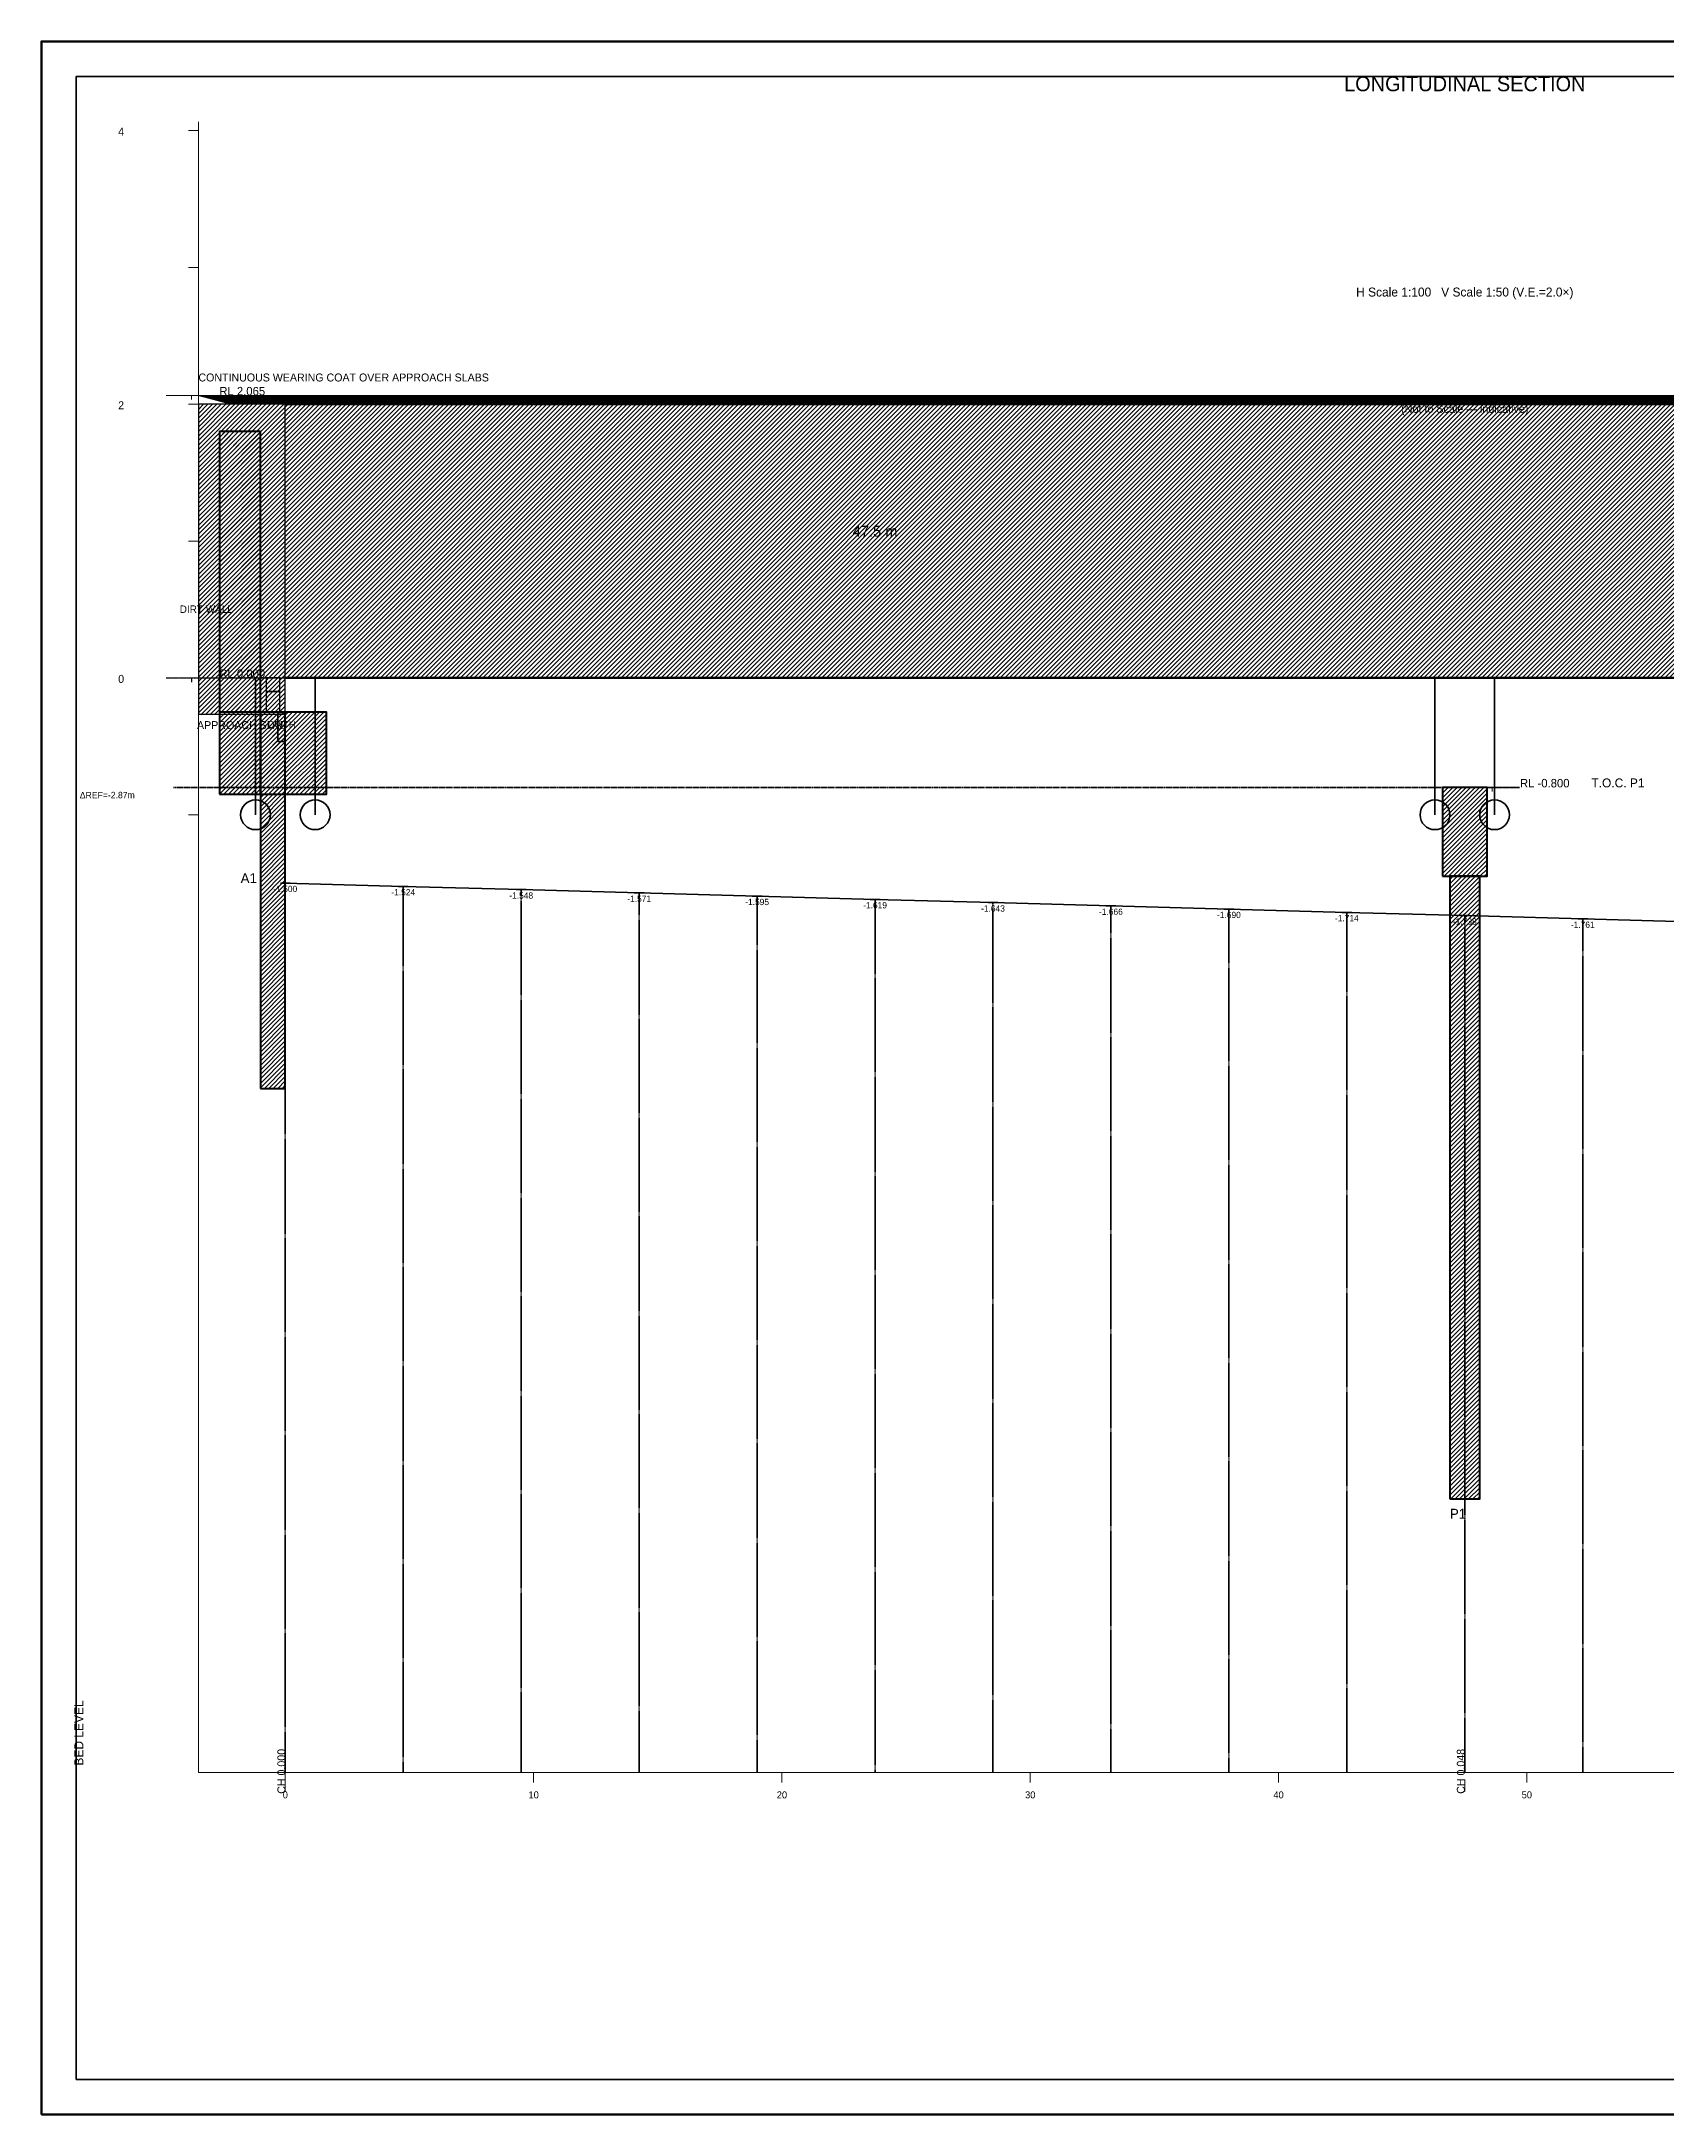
# Model space of a CAD drawing. Header units: metres. Extents: x 0 to 841, y 0 to 594.
# Drawn here: x 0 to 466, y 0 to 594 of the extents above; entities that cross this region are included whole.
import ezdxf
from ezdxf.enums import TextEntityAlignment as Align

# ---------------------------------------------------------------- set-up
doc = ezdxf.new("R2010")
doc.units = ezdxf.units.M
doc.linetypes.add('DASHED', pattern=[0.5, 0.375, -0.125])
doc.linetypes.add('DASHED2', pattern=[0.25, 0.1875, -0.0625])
for name, color, linetype, lineweight in [('ABUT-PROF', 4, 'Continuous', 50), ('BORDER-INNER', 7, 'Continuous', 35), ('BORDER-OUTER', 7, 'Continuous', 70), ('CIVIL-CHAINAGE', 7, 'Continuous', 18), ('CIVIL-GROUND', 3, 'Continuous', 35), ('CIVIL-HFL', 5, 'DASHED', 25), ('CIVIL-LWL', 4, 'DASHED', 18), ('CIVIL-ROAD', 7, 'Continuous', 25), ('CIVIL-SCOUR', 1, 'DASHED2', 18), ('DIM-CHAINAGE', 3, 'Continuous', 18), ('DIM-LEVEL', 3, 'Continuous', 18), ('FOUND-PILE', 4, 'Continuous', 35), ('STRUC-HATCHING', 8, 'Continuous', 18), ('STRUC-SECTION', 2, 'Continuous', 35), ('SUB-ABUT', 3, 'Continuous', 35), ('SUB-BEARING', 5, 'Continuous', 25), ('SUB-DIRT-WALL', 3, 'Continuous', 35), ('SUB-PIER', 2, 'Continuous', 35), ('SUPER-DECK', 2, 'Continuous', 50), ('SUPER-WEARING', 8, 'Continuous', 25), ('TEXT-GENERAL', 7, 'Continuous', 18), ('TEXT-HEADER', 7, 'Continuous', 25), ('TEXT-LEVEL', 5, 'Continuous', 18), ('TEXT-SPEC', 7, 'Continuous', 13)]:
    doc.layers.add(name, color=color, linetype=linetype, lineweight=lineweight)

msp = doc.modelspace()

# ---------------------------------------------------------------- hatches: boundary and pattern name
at = {"layer": 'STRUC-HATCHING'}
h = msp.add_hatch(dxfattribs=at)
h.set_pattern_fill('ANSI31', scale=0.284706)
h.paths.add_polyline_path([(45, 401.25), (69.91, 401.25), (69.91, 490.04), (45, 490.04)])
h = msp.add_hatch(dxfattribs=at)
h.set_pattern_fill('ANSI31', scale=0.284706)
h.paths.add_polyline_path([(69.91, 411.63), (746.09, 411.63), (746.09, 490.04), (69.91, 490.04)])
h = msp.add_hatch(dxfattribs=at)
h.set_pattern_fill('ANSI31', scale=0.284706)
h.paths.add_polyline_path([(51.03, 378.31), (62.79, 378.31), (62.79, 482.2), (51.03, 482.2)])
h = msp.add_hatch(dxfattribs=at)
h.set_pattern_fill('ANSI31', scale=0.284706)
h.paths.add_polyline_path([(51.03, 378.31), (81.67, 378.31), (81.67, 401.83), (51.03, 401.83)])
h = msp.add_hatch(dxfattribs=at)
h.set_pattern_fill('ANSI31', scale=0.284706)
h.paths.add_polyline_path([(62.79, 294.02), (69.91, 294.02), (69.91, 401.83), (62.79, 401.83)])
h = msp.add_hatch(dxfattribs=at)
h.set_pattern_fill('ANSI31', scale=0.284706)
h.paths.add_polyline_path([(401.59, 354.79), (414.41, 354.79), (414.41, 380.27), (401.59, 380.27)])
h = msp.add_hatch(dxfattribs=at)
h.set_pattern_fill('ANSI31', scale=0.284706)
h.paths.add_polyline_path([(403.73, 176.41), (412.27, 176.41), (412.27, 354.79), (403.73, 354.79)])
at = {"layer": 'SUPER-WEARING'}
h = msp.add_hatch(dxfattribs=at)
h.set_pattern_fill('SOLID')
h.paths.add_polyline_path([(45, 492.59), (771, 492.59), (761.75, 490.04), (54.25, 490.04)])

# ---------------------------------------------------------------- linework, layer by layer
at = {"layer": 'ABUT-PROF', "lineweight": 35}
msp.add_lwpolyline([(67.78, 393.4), (69.91, 393.4), (69.91, 401.25), (67.78, 401.25), (67.78, 393.4)], dxfattribs=at)
at = {"layer": 'BORDER-INNER'}
msp.add_lwpolyline([(10, 10), (831, 10), (831, 584), (10, 584), (10, 10)], dxfattribs=at)
at = {"layer": 'BORDER-OUTER'}
msp.add_lwpolyline([(0, 0), (841, 0), (841, 594), (0, 594), (0, 0)], dxfattribs=at)
at = {"layer": 'CIVIL-CHAINAGE'}
for p, q in [((45, 98), (746.09, 98)), ((69.91, 98), (69.91, 95.15)), ((69.91, 96), (69.91, 92.58)), ((141.09, 98), (141.09, 95.15)), ((212.26, 98), (212.26, 95.15)), ((283.44, 98), (283.44, 95.15)), ((354.62, 98), (354.62, 95.15)), ((408, 96), (408, 92.58)), ((425.79, 98), (425.79, 95.15))]:
    msp.add_line(p, q, dxfattribs=at)
at = {"layer": 'CIVIL-GROUND', "color": 3}
for p, q in [((68.49, 352.83), (71.34, 352.83)), ((102.3, 351.9), (105.14, 351.9)), ((136.11, 350.97), (138.95, 350.97)), ((169.91, 350.03), (172.76, 350.03)), ((203.72, 349.1), (206.57, 349.1)), ((237.53, 348.17), (240.38, 348.17)), ((271.34, 347.24), (274.19, 347.24)), ((305.15, 346.31), (308, 346.31)), ((338.96, 345.38), (341.81, 345.38)), ((372.77, 344.45), (375.61, 344.45)), ((406.58, 343.52), (409.42, 343.52)), ((440.39, 342.59), (443.23, 342.59))]:
    msp.add_line(p, q, dxfattribs=at)
at = {"layer": 'CIVIL-GROUND', "color": 8, "linetype": 'DASHED2'}
for p, q in [((69.91, 352.83), (69.91, 98)), ((103.72, 351.9), (103.72, 98)), ((137.53, 350.97), (137.53, 98)), ((171.34, 350.03), (171.34, 98)), ((205.15, 349.1), (205.15, 98)), ((238.96, 348.17), (238.96, 98)), ((272.76, 347.24), (272.76, 98)), ((306.57, 346.31), (306.57, 98)), ((340.38, 345.38), (340.38, 98)), ((374.19, 344.45), (374.19, 98)), ((408, 343.52), (408, 98)), ((441.81, 342.59), (441.81, 98))]:
    msp.add_line(p, q, dxfattribs=at)
at = {"layer": 'CIVIL-GROUND', "color": 3}
msp.add_lwpolyline([(69.91, 352.83), (103.72, 351.9), (137.53, 350.97), (171.34, 350.03), (205.15, 349.1), (238.96, 348.17), (272.76, 347.24), (306.57, 346.31), (340.38, 345.38), (374.19, 344.45), (408, 343.52), (441.81, 342.59), (475.62, 341.65), (509.43, 340.72), (543.24, 339.79), (577.04, 338.86), (610.85, 337.93), (644.66, 337), (678.47, 336.07), (712.28, 335.14), (746.09, 334.21)], dxfattribs=at)
at = {"layer": 'CIVIL-HFL'}
for p, q in [((35.74, 411.63), (50.26, 411.63)), ((43, 411.63), (43, 410.42))]:
    msp.add_line(p, q, dxfattribs=at)
at = {"layer": 'CIVIL-HFL', "color": 5}
msp.add_line((45, 411.63), (746.09, 411.63), dxfattribs=at)
at = {"layer": 'CIVIL-LWL'}
for p, q in [((35.74, 411.63), (50.26, 411.63)), ((43, 411.63), (43, 410.42))]:
    msp.add_line(p, q, dxfattribs=at)
at = {"layer": 'CIVIL-LWL', "color": 4}
msp.add_line((45, 411.63), (746.09, 411.63), dxfattribs=at)
at = {"layer": 'CIVIL-ROAD', "lineweight": 25}
msp.add_lwpolyline([(45, 401.25), (69.91, 401.25), (69.91, 490.04), (45, 490.04), (45, 401.25)], dxfattribs=at)
at = {"layer": 'CIVIL-SCOUR'}
for p, q in [((35.74, 411.63), (50.26, 411.63)), ((43, 411.63), (43, 410.42))]:
    msp.add_line(p, q, dxfattribs=at)
at = {"layer": 'CIVIL-SCOUR', "color": 1}
msp.add_line((45, 411.63), (746.09, 411.63), dxfattribs=at)
at = {"layer": 'DIM-LEVEL'}
for p, q in [((45, 98), (45, 571)), ((42.15, 568.45), (45, 568.45)), ((42.15, 529.25), (45, 529.25)), ((35.74, 492.59), (50.26, 492.59)), ((42.15, 490.04), (45, 490.04)), ((43, 492.59), (43, 491.38)), ((42.15, 450.84), (45, 450.84)), ((35.74, 411.63), (50.26, 411.63)), ((35.74, 411.63), (50.26, 411.63)), ((39.31, 411.63), (45, 411.63)), ((43, 411.63), (43, 410.42)), ((43, 411.63), (43, 410.42)), ((408.57, 380.27), (423.09, 380.27)), ((415.83, 380.27), (415.83, 379.06)), ((42.15, 372.43), (45, 372.43))]:
    msp.add_line(p, q, dxfattribs=at)
at = {"layer": 'FOUND-PILE', "lineweight": 35}
for p, q in [((61.37, 372.43), (61.37, 411.63)), ((78.45, 372.43), (78.45, 411.63)), ((399.46, 372.43), (399.46, 411.63)), ((416.54, 372.43), (416.54, 411.63))]:
    msp.add_line(p, q, dxfattribs=at)
at = {"layer": 'FOUND-PILE'}
for centre in [(61.37, 372.43), (78.45, 372.43), (399.46, 372.43), (416.54, 372.43)]:
    msp.add_circle(centre, 4.27, dxfattribs=at)
at = {"layer": 'STRUC-SECTION', "color": 8, "linetype": 'DASHED'}
msp.add_line((423.66, 380.27), (37.88, 380.27), dxfattribs=at)
at = {"layer": 'SUB-ABUT', "lineweight": 30}
msp.add_lwpolyline([(64.4, 401.83), (68.31, 401.83), (68.31, 407.71), (64.4, 407.71), (64.4, 401.83)], dxfattribs=at)
at = {"layer": 'SUB-ABUT', "lineweight": 40}
for points in [[(51.03, 378.31), (81.67, 378.31), (81.67, 401.83), (51.03, 401.83), (51.03, 378.31)], [(62.79, 294.02), (69.91, 294.02), (69.91, 401.83), (62.79, 401.83), (62.79, 294.02)]]:
    msp.add_lwpolyline(points, dxfattribs=at)
at = {"layer": 'SUB-BEARING', "lineweight": 30}
msp.add_lwpolyline([(64.4, 407.71), (68.31, 407.71), (68.31, 411.63), (64.4, 411.63), (64.4, 407.71)], dxfattribs=at)
at = {"layer": 'SUB-DIRT-WALL', "lineweight": 40}
msp.add_lwpolyline([(51.03, 378.31), (62.79, 378.31), (62.79, 482.2), (51.03, 482.2), (51.03, 378.31)], dxfattribs=at)
at = {"layer": 'SUB-PIER', "lineweight": 40}
for points in [[(401.59, 354.79), (414.41, 354.79), (414.41, 380.27), (401.59, 380.27), (401.59, 354.79)], [(403.73, 176.41), (412.27, 176.41), (412.27, 354.79), (403.73, 354.79), (403.73, 176.41)]]:
    msp.add_lwpolyline(points, dxfattribs=at)
at = {"layer": 'SUPER-DECK'}
for p, q in [((69.91, 490.04), (746.09, 490.04)), ((69.91, 411.63), (746.09, 411.63))]:
    msp.add_line(p, q, dxfattribs=at)
at = {"layer": 'SUPER-DECK', "lineweight": 25}
msp.add_line((69.91, 411.63), (69.91, 490.04), dxfattribs=at)
at = {"layer": 'SUPER-WEARING', "lineweight": 25}
msp.add_lwpolyline([(45, 492.59), (771, 492.59), (761.75, 490.04), (54.25, 490.04), (45, 492.59)], dxfattribs=at)

# ---------------------------------------------------------------- texts
at = {"layer": 'DIM-CHAINAGE'}
for s, p in [('CH 0.000', (69.91, 91.9)), ('CH 0.048', (408, 91.9))]:
    msp.add_text(s, height=2.278, rotation=90, dxfattribs=at).set_placement(p)
at = {"layer": 'TEXT-GENERAL'}
msp.add_text('47.5 m', height=3.132, dxfattribs=at).set_placement((238.96, 452.11), align=Align.CENTER)
for s, p in [('A1', (57.1, 352.83)), ('P1', (403.73, 170.71))]:
    msp.add_text(s, height=2.847, dxfattribs=at).set_placement(p)
at = {"layer": 'TEXT-HEADER'}
msp.add_text('LONGITUDINAL SECTION', height=4.2706, dxfattribs=at).set_placement((408, 579.73), align=Align.CENTER)
msp.add_text('T.O.C. P1', height=2.562, dxfattribs=at).set_placement((444.3, 380.27))
at = {"layer": 'TEXT-LEVEL'}
for s, height, p in [('4', 2.28, (22, 567.03)), ('RL 2.065', 2.42, (50.99, 492.59)), ('2', 2.28, (22, 488.62)), ('0', 2.28, (22, 410.21)), ('RL 0.000', 2.42, (50.99, 411.63)), ('RL 0.000', 2.42, (50.99, 411.63)), ('RL 0.000', 2.42, (50.99, 411.63)), ('RL 0.000', 2.42, (50.99, 411.63)), ('RL 0.000', 2.42, (50.99, 411.63)), ('RL -0.800', 2.42, (423.82, 380.27))]:
    msp.add_text(s, height=height, dxfattribs=at).set_placement(p)
at = {"layer": 'TEXT-LEVEL', "color": 8}
for s, p in [('-1.500', (69.91, 350.27)), ('-1.524', (103.72, 349.33)), ('-1.548', (137.53, 348.4)), ('-1.571', (171.34, 347.47)), ('-1.595', (205.15, 346.54)), ('-1.619', (238.96, 345.61)), ('-1.643', (272.76, 344.68)), ('-1.666', (306.57, 343.75)), ('-1.690', (340.38, 342.82)), ('-1.714', (374.19, 341.89)), ('-1.738', (408, 340.95)), ('-1.761', (441.81, 340.02))]:
    msp.add_text(s, height=1.8, dxfattribs=at).set_placement(p, align=Align.CENTER)
at = {"layer": 'TEXT-LEVEL'}
msp.add_text('BED LEVEL', height=2.562, rotation=90, dxfattribs=at).set_placement((12, 100))
for s, height, p in [('0', 1.99, (69.91, 90.6)), ('10', 1.993, (141.09, 90.6)), ('20', 1.993, (212.26, 90.6)), ('30', 1.993, (283.44, 90.6)), ('40', 1.993, (354.62, 90.6)), ('50', 1.993, (425.79, 90.6))]:
    msp.add_text(s, height=height, dxfattribs=at).set_placement(p, align=Align.CENTER)
at = {"layer": 'TEXT-SPEC'}
for s, height, p in [('H Scale 1:100   V Scale 1:50 (V.E.=2.0×)', 2.5624, (408, 520.92)), ('APPROACH SLAB', 2.2776, (57.46, 396.97))]:
    msp.add_text(s, height=height, dxfattribs=at).set_placement(p, align=Align.CENTER)
at = {"layer": 'TEXT-SPEC', "color": 8}
for s, height, p in [('CONTINUOUS WEARING COAT OVER APPROACH SLABS', 2.2776, (45, 496.58)), ('ΔREF=-2.87m', 1.8506, (11, 377.14))]:
    msp.add_text(s, height=height, dxfattribs=at).set_placement(p)
msp.add_text('(Not to Scale — indicative)', height=2.3061, dxfattribs=at).set_placement((408, 487.6), align=Align.CENTER)
at = {"layer": 'TEXT-SPEC'}
msp.add_text('DIRT WALL', height=2.135, dxfattribs=at).set_placement((39.64, 430.26))
at = {"layer": 'TEXT-SPEC', "color": 4}
msp.add_text('DWTH', height=1.993, dxfattribs=at).set_placement((68.84, 397.32), align=Align.CENTER)

doc.saveas('drawing.dxf')
